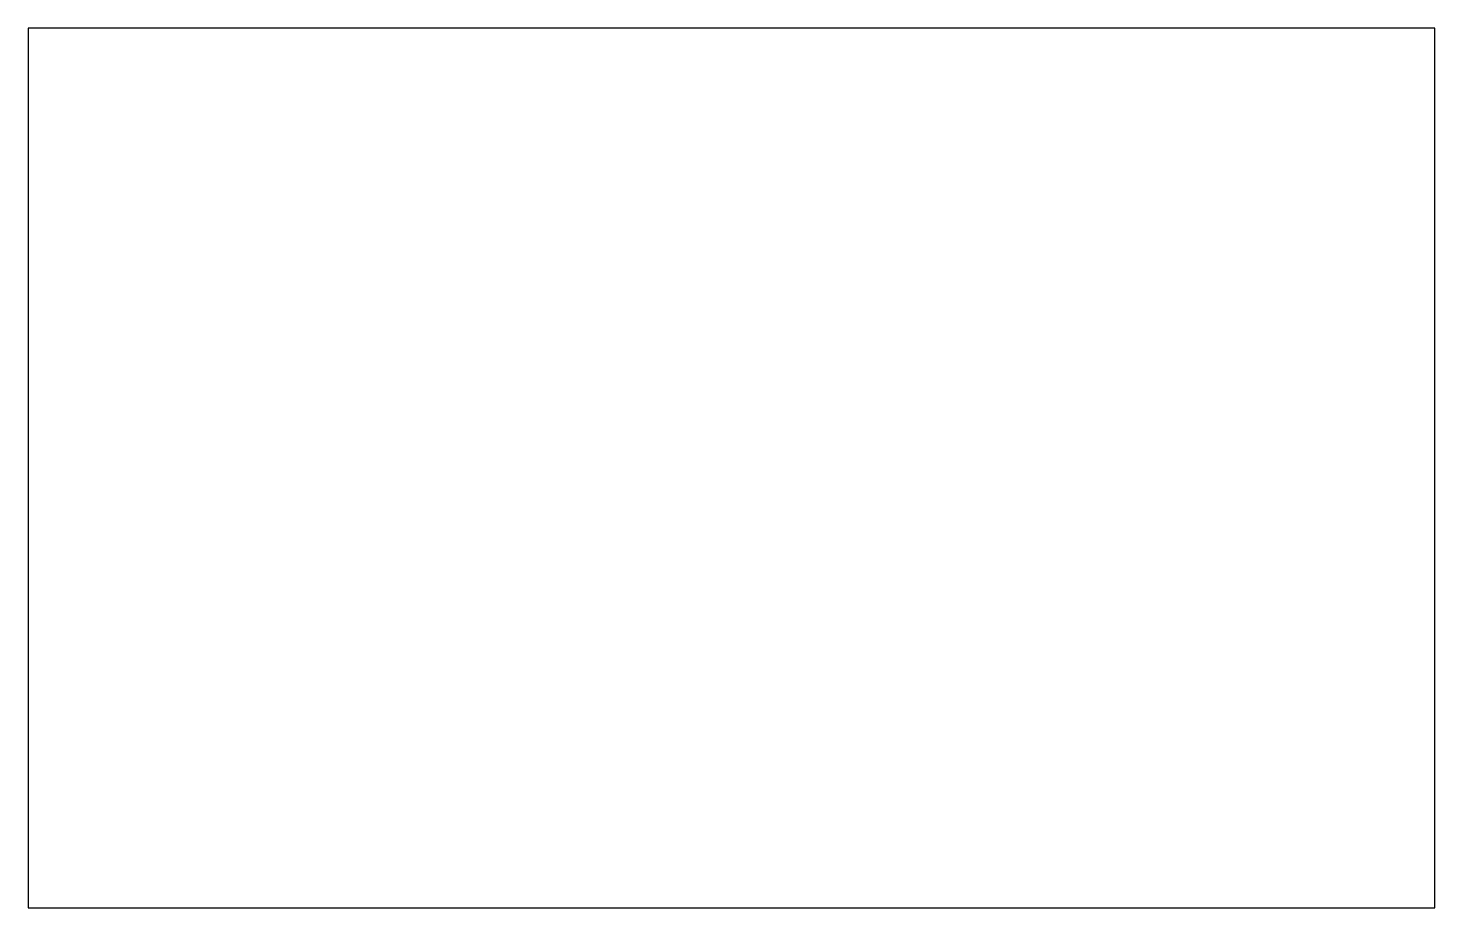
# Model space of a CAD drawing. Header units: metres. Extents: x 0 to 40, y 0 to 25.
import ezdxf

# ---------------------------------------------------------------- set-up
doc = ezdxf.new("R2010")
doc.units = ezdxf.units.M

msp = doc.modelspace()

# ---------------------------------------------------------------- linework, layer by layer
at = {"layer": 'Edge.Cuts'}
for p, q in [((40, 25), (0, 25)), ((0, 25), (0, 0)), ((40, 0), (40, 25)), ((0, 0), (40, 0))]:
    msp.add_line(p, q, dxfattribs=at)

doc.saveas('drawing.dxf')
